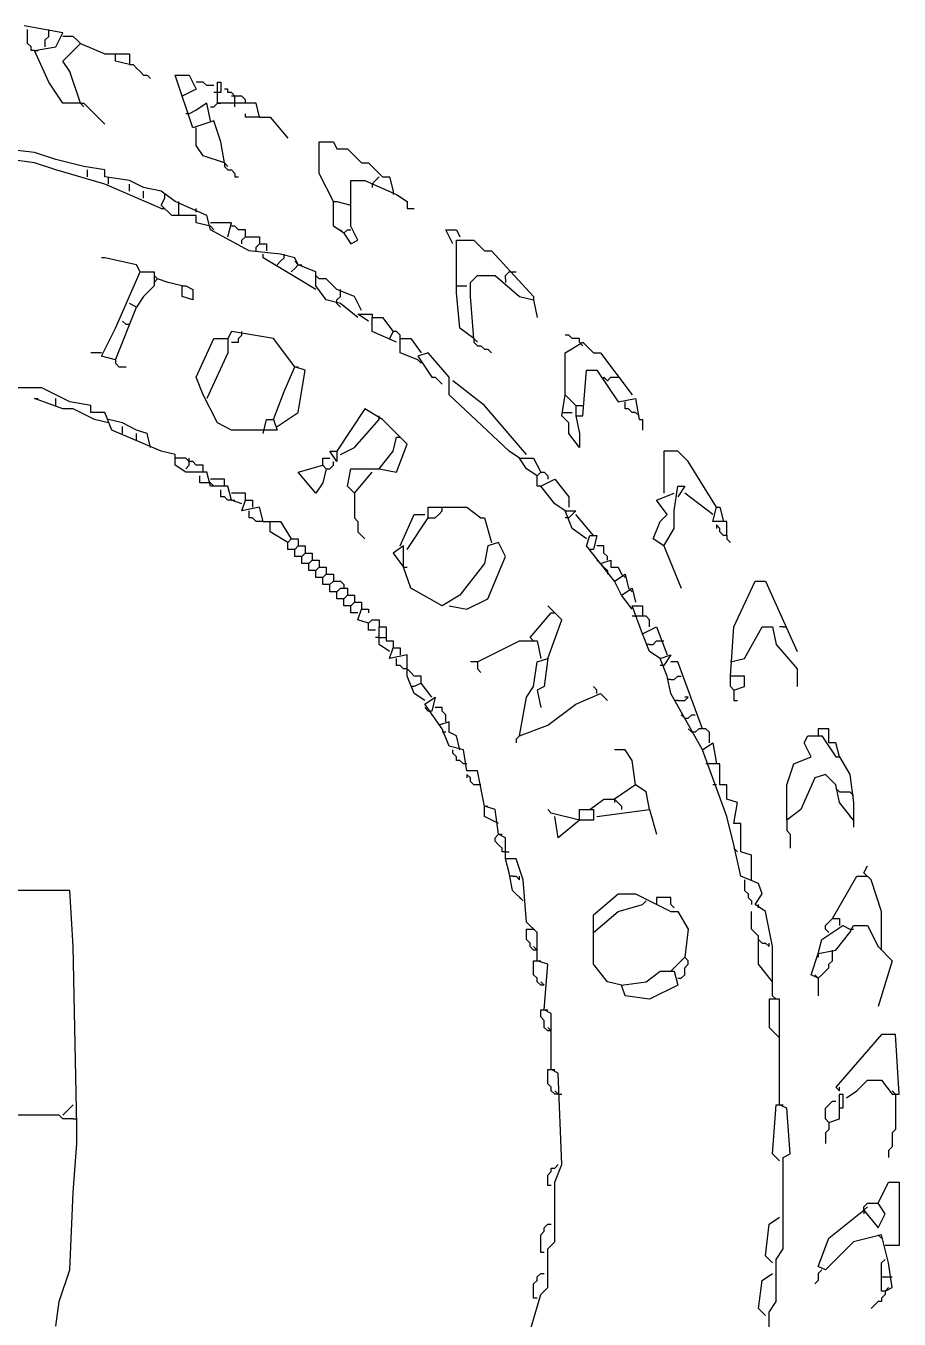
# Model space of a CAD drawing. Header units: inches. Extents: x 0.1 to 9.75, y 0.02 to 4.75.
# Drawn here: x 2.965 to 3.31, y 3.857 to 4.368 of the extents above; entities that cross this region are included whole.
import ezdxf

# ---------------------------------------------------------------- set-up
doc = ezdxf.new("R2010")
doc.units = ezdxf.units.IN
doc.header["$MEASUREMENT"] = 0
doc.layers.add('PFV', color=179, linetype='Continuous')

msp = doc.modelspace()

# ---------------------------------------------------------------- linework, layer by layer
at = {"layer": 'PFV', "color": 1}
for p, q in [((2.979167, 4.365278), (2.963889, 4.368056)), ((2.965278, 4.361111), (2.965278, 4.366667)), ((2.973611, 4.363889), (2.973611, 4.366667)), ((2.976389, 4.359722), (2.979167, 4.365278)), ((2.966667, 4.359722), (2.965278, 4.361111)), ((2.972222, 4.3625), (2.973611, 4.363889)), ((2.972222, 4.359722), (2.972222, 4.3625)), ((2.983333, 4.363889), (2.979167, 4.363889)), ((2.979167, 4.354167), (2.986111, 4.361111)), ((2.984722, 4.3625), (2.983333, 4.363889)), ((2.986111, 4.361111), (2.984722, 4.3625)), ((2.986111, 4.361111), (2.995833, 4.356944)), ((2.966667, 4.358333), (2.966667, 4.359722)), ((2.968056, 4.358333), (2.966667, 4.358333)), ((2.968056, 4.358333), (2.976389, 4.359722)), ((2.973611, 4.345833), (2.968056, 4.358333)), ((2.968056, 4.358333), (2.969444, 4.358333)), ((2.995833, 4.356944), (3.005556, 4.356944)), ((3, 4.354167), (3, 4.356944)), ((3.005556, 4.356944), (3.005556, 4.352778)), ((2.981944, 4.35), (2.979167, 4.354167)), ((2.986111, 4.3375), (2.981944, 4.35)), ((3.005556, 4.352778), (3, 4.354167)), ((3.005556, 4.352778), (3.006944, 4.352778)), ((3.006944, 4.352778), (3.008333, 4.351389)), ((3.008333, 4.351389), (3.009722, 4.35)), ((3.009722, 4.35), (3.011111, 4.348611)), ((2.979167, 4.3375), (2.973611, 4.345833)), ((3.011111, 4.348611), (3.0125, 4.348611)), ((3.0125, 4.348611), (3.013889, 4.347222)), ((3.030556, 4.327778), (3.023611, 4.348611)), ((3.023611, 4.348611), (3.029167, 4.348611)), ((3.029167, 4.348611), (3.031944, 4.343056)), ((3.034722, 4.345833), (3.031944, 4.345833)), ((3.036111, 4.344444), (3.034722, 4.345833)), ((3.040278, 4.3375), (3.040278, 4.345833)), ((3.040278, 4.345833), (3.041667, 4.345833)), ((3.041667, 4.345833), (3.041667, 4.341667)), ((3.031944, 4.343056), (3.026389, 4.340278)), ((3.038889, 4.344444), (3.036111, 4.344444)), ((3.040278, 4.341667), (3.038889, 4.341667)), ((3.041667, 4.341667), (3.040278, 4.341667)), ((3.044444, 4.343056), (3.043056, 4.343056)), ((3.044444, 4.341667), (3.044444, 4.343056)), ((3.045833, 4.341667), (3.044444, 4.341667)), ((3.047222, 4.340278), (3.045833, 4.341667)), ((3.047222, 4.340278), (3.045833, 4.340278)), ((3.047222, 4.336111), (3.047222, 4.340278)), ((3.05, 4.340278), (3.047222, 4.340278)), ((3.051389, 4.338889), (3.05, 4.340278)), ((2.986111, 4.3375), (2.979167, 4.3375)), ((2.986111, 4.3375), (2.9875, 4.3375)), ((2.986111, 4.3375), (2.9875, 4.336111)), ((2.9875, 4.3375), (2.995833, 4.329167)), ((3.031944, 4.334722), (3.029167, 4.333333)), ((3.036111, 4.3375), (3.031944, 4.334722)), ((3.0375, 4.330556), (3.036111, 4.3375)), ((3.0375, 4.336111), (3.038889, 4.336111)), ((3.038889, 4.336111), (3.040278, 4.3375)), ((3.055556, 4.3375), (3.040278, 4.3375)), ((3.040278, 4.3375), (3.041667, 4.3375)), ((3.051389, 4.3375), (3.051389, 4.338889)), ((3.056944, 4.331944), (3.055556, 4.3375)), ((3.029167, 4.333333), (3.027778, 4.333333)), ((3.038889, 4.330556), (3.030556, 4.327778)), ((3.041667, 4.322222), (3.038889, 4.330556)), ((3.051389, 4.331944), (3.051389, 4.333333)), ((3.056944, 4.331944), (3.051389, 4.331944)), ((3.056944, 4.331944), (3.061111, 4.331944)), ((3.061111, 4.331944), (3.068056, 4.323611)), ((3.031944, 4.320833), (3.031944, 4.327778)), ((2.968056, 4.318056), (2.955556, 4.319444)), ((3.034722, 4.316667), (3.031944, 4.320833)), ((3.043056, 4.313889), (3.041667, 4.322222)), ((3.080556, 4.309722), (3.080556, 4.322222)), ((3.080556, 4.322222), (3.086111, 4.322222)), ((3.086111, 4.322222), (3.0875, 4.319444)), ((3.0875, 4.319444), (3.091667, 4.319444)), ((3.091667, 4.319444), (3.097222, 4.313889)), ((2.968056, 4.313889), (2.958333, 4.315278)), ((2.976389, 4.315278), (2.968056, 4.318056)), ((2.976389, 4.311111), (2.968056, 4.313889)), ((2.9875, 4.3125), (2.976389, 4.315278)), ((3.043056, 4.313889), (3.034722, 4.316667)), ((3.043056, 4.313889), (3.043056, 4.3125)), ((3.043056, 4.313889), (3.044444, 4.3125)), ((3.097222, 4.313889), (3.1, 4.313889)), ((3.1, 4.313889), (3.105556, 4.308333)), ((2.995833, 4.305556), (2.976389, 4.311111)), ((2.995833, 4.311111), (2.9875, 4.3125)), ((2.988889, 4.308333), (2.988889, 4.311111)), ((2.995833, 4.308333), (2.995833, 4.311111)), ((3.043056, 4.3125), (3.044444, 4.311111)), ((3.044444, 4.311111), (3.045833, 4.311111)), ((3.045833, 4.311111), (3.047222, 4.309722)), ((3.047222, 4.309722), (3.047222, 4.308333)), ((3.086111, 4.298611), (3.080556, 4.309722)), ((3.005556, 4.306944), (2.995833, 4.308333)), ((3.018056, 4.295833), (2.995833, 4.305556)), ((2.997222, 4.305556), (2.997222, 4.308333)), ((3.011111, 4.304167), (3.005556, 4.306944)), ((3.005556, 4.302778), (3.005556, 4.305556)), ((3.018056, 4.302778), (3.011111, 4.304167)), ((3.047222, 4.308333), (3.048611, 4.308333)), ((3.093056, 4.288889), (3.093056, 4.306944)), ((3.093056, 4.306944), (3.098611, 4.306944)), ((3.098611, 4.306944), (3.111111, 4.301389)), ((3.101389, 4.305556), (3.102778, 4.306944)), ((3.101389, 4.305556), (3.101389, 4.304167)), ((3.102778, 4.306944), (3.104167, 4.308333)), ((3.105556, 4.308333), (3.108333, 4.308333)), ((3.108333, 4.308333), (3.109722, 4.302778)), ((3.011111, 4.3), (3.011111, 4.302778)), ((3.023611, 4.298611), (3.018056, 4.302778)), ((3.018056, 4.297222), (3.019444, 4.3)), ((3.019444, 4.3), (3.019444, 4.301389)), ((3.036111, 4.293056), (3.023611, 4.298611)), ((3.025, 4.297222), (3.025, 4.298611)), ((3.086111, 4.288889), (3.086111, 4.298611)), ((3.086111, 4.298611), (3.0875, 4.298611)), ((3.0875, 4.298611), (3.093056, 4.297222)), ((3.109722, 4.302778), (3.109722, 4.301389)), ((3.111111, 4.301389), (3.115278, 4.298611)), ((3.115278, 4.298611), (3.115278, 4.295833)), ((3.022222, 4.293056), (3.018056, 4.297222)), ((3.018056, 4.295833), (3.019444, 4.295833)), ((3.025, 4.293056), (3.025, 4.297222)), ((3.031944, 4.294444), (3.031944, 4.295833)), ((3.115278, 4.295833), (3.118056, 4.295833)), ((3.031944, 4.293056), (3.022222, 4.293056)), ((3.031944, 4.290278), (3.031944, 4.293056)), ((3.0375, 4.288889), (3.031944, 4.290278)), ((3.0375, 4.2875), (3.036111, 4.293056)), ((3.045833, 4.290278), (3.0375, 4.290278)), ((3.0375, 4.288889), (3.038889, 4.2875)), ((3.044444, 4.284722), (3.045833, 4.290278)), ((3.047222, 4.288889), (3.045833, 4.288889)), ((3.048611, 4.2875), (3.047222, 4.288889)), ((3.090278, 4.286111), (3.086111, 4.288889)), ((3.095833, 4.283333), (3.093056, 4.288889)), ((3.052778, 4.279167), (3.0375, 4.2875)), ((3.051389, 4.2875), (3.048611, 4.2875)), ((3.05, 4.283333), (3.051389, 4.284722)), ((3.05, 4.281944), (3.05, 4.283333)), ((3.051389, 4.284722), (3.051389, 4.2875)), ((3.051389, 4.284722), (3.056944, 4.284722)), ((3.056944, 4.284722), (3.056944, 4.281944)), ((3.090278, 4.286111), (3.088889, 4.2875)), ((3.090278, 4.286111), (3.091667, 4.2875)), ((3.090278, 4.286111), (3.093056, 4.281944)), ((3.091667, 4.2875), (3.093056, 4.2875)), ((3.093056, 4.281944), (3.095833, 4.283333)), ((3.133333, 4.281944), (3.130556, 4.2875)), ((3.130556, 4.2875), (3.134722, 4.2875)), ((3.134722, 4.2875), (3.136111, 4.284722)), ((3.134722, 4.2625), (3.134722, 4.283333)), ((3.134722, 4.283333), (3.141667, 4.283333)), ((3.141667, 4.283333), (3.145833, 4.279167)), ((3.065278, 4.277778), (3.052778, 4.279167)), ((3.055556, 4.280556), (3.056944, 4.281944)), ((3.055556, 4.279167), (3.055556, 4.280556)), ((3.056944, 4.281944), (3.059722, 4.281944)), ((3.059722, 4.281944), (3.059722, 4.279167)), ((3.145833, 4.279167), (3.148611, 4.279167)), ((3.148611, 4.279167), (3.165278, 4.261111)), ((2.995833, 4.276389), (2.994444, 4.276389)), ((3.008333, 4.273611), (2.995833, 4.276389)), ((3.009722, 4.270833), (3.008333, 4.273611)), ((3.058333, 4.276389), (3.058333, 4.277778)), ((3.072222, 4.268056), (3.058333, 4.276389)), ((3.063889, 4.273611), (3.065278, 4.275)), ((3.070833, 4.276389), (3.065278, 4.277778)), ((3.065278, 4.275), (3.066667, 4.276389)), ((3.066667, 4.276389), (3.066667, 4.277778)), ((3.072222, 4.273611), (3.070833, 4.276389)), ((3.072222, 4.273611), (3.070833, 4.275)), ((3.070833, 4.272222), (3.072222, 4.273611)), ((3.079167, 4.270833), (3.072222, 4.273611)), ((3.072222, 4.273611), (3.073611, 4.273611)), ((3, 4.248611), (3.009722, 4.270833)), ((3.009722, 4.270833), (3.015278, 4.270833)), ((3.015278, 4.270833), (3.015278, 4.265278)), ((3.016667, 4.268056), (3.015278, 4.269444)), ((3.016667, 4.268056), (3.015278, 4.266667)), ((3.020833, 4.266667), (3.016667, 4.268056)), ((3.069444, 4.270833), (3.070833, 4.272222)), ((3.079167, 4.263889), (3.072222, 4.268056)), ((3.079167, 4.265278), (3.079167, 4.270833)), ((3.080556, 4.268056), (3.079167, 4.269444)), ((3.083333, 4.268056), (3.080556, 4.268056)), ((3.0875, 4.263889), (3.083333, 4.268056)), ((3.140278, 4.266667), (3.143056, 4.269444)), ((3.143056, 4.269444), (3.15, 4.269444)), ((3.15, 4.269444), (3.159722, 4.261111)), ((3.154167, 4.269444), (3.155556, 4.270833)), ((3.154167, 4.268056), (3.154167, 4.269444)), ((3.154167, 4.268056), (3.154167, 4.266667)), ((3.155556, 4.270833), (3.156944, 4.270833)), ((3.156944, 4.270833), (3.158333, 4.270833)), ((3.015278, 4.265278), (3.011111, 4.261111)), ((3.026389, 4.265278), (3.020833, 4.266667)), ((3.026389, 4.265278), (3.027778, 4.265278)), ((3.026389, 4.261111), (3.026389, 4.265278)), ((3.027778, 4.265278), (3.030556, 4.263889)), ((3.030556, 4.263889), (3.030556, 4.259722)), ((3.083333, 4.259722), (3.079167, 4.265278)), ((3.094444, 4.261111), (3.0875, 4.263889)), ((3.088889, 4.2625), (3.088889, 4.263889)), ((3.134722, 4.265278), (3.138889, 4.265278)), ((3.140278, 4.261111), (3.140278, 4.266667)), ((3.008333, 4.256944), (3.005556, 4.258333)), ((3.011111, 4.261111), (3.008333, 4.256944)), ((3.030556, 4.259722), (3.026389, 4.261111)), ((3.088889, 4.258333), (3.083333, 4.259722)), ((3.0875, 4.259722), (3.088889, 4.261111)), ((3.0875, 4.258333), (3.0875, 4.259722)), ((3.0875, 4.258333), (3.088889, 4.256944)), ((3.088889, 4.261111), (3.088889, 4.2625)), ((3.095833, 4.252778), (3.088889, 4.258333)), ((3.097222, 4.255556), (3.094444, 4.261111)), ((3.136111, 4.248611), (3.134722, 4.2625)), ((3.141667, 4.244444), (3.140278, 4.261111)), ((3.159722, 4.261111), (3.165278, 4.259722)), ((3.165278, 4.261111), (3.165278, 4.259722)), ((3.165278, 4.259722), (3.166667, 4.252778)), ((3, 4.236111), (3.008333, 4.256944)), ((3.1, 4.251389), (3.095833, 4.254167)), ((3.095833, 4.254167), (3.101389, 4.254167)), ((3.101389, 4.254167), (3.101389, 4.252778)), ((3.101389, 4.247222), (3.101389, 4.252778)), ((3.101389, 4.252778), (3.105556, 4.252778)), ((3.105556, 4.252778), (3.109722, 4.247222)), ((2.994444, 4.2375), (3, 4.248611)), ((3.004167, 4.25), (3.002778, 4.251389)), ((3.005556, 4.25), (3.004167, 4.25)), ((3.141667, 4.244444), (3.136111, 4.248611)), ((3.031944, 4.229167), (3.038889, 4.244444)), ((3.038889, 4.244444), (3.044444, 4.244444)), ((3.045833, 4.247222), (3.044444, 4.244444)), ((3.044444, 4.244444), (3.044444, 4.238889)), ((3.0625, 4.244444), (3.045833, 4.247222)), ((3.045833, 4.243056), (3.048611, 4.243056)), ((3.048611, 4.244444), (3.05, 4.245833)), ((3.048611, 4.243056), (3.048611, 4.244444)), ((3.05, 4.245833), (3.05, 4.247222)), ((3.070833, 4.233333), (3.0625, 4.244444)), ((3.111111, 4.243056), (3.101389, 4.247222)), ((3.109722, 4.247222), (3.108333, 4.244444)), ((3.111111, 4.247222), (3.109722, 4.247222)), ((3.1125, 4.245833), (3.111111, 4.247222)), ((3.1125, 4.244444), (3.1125, 4.245833)), ((3.1125, 4.238889), (3.1125, 4.244444)), ((3.1125, 4.244444), (3.116667, 4.244444)), ((3.116667, 4.244444), (3.120833, 4.238889)), ((3.141667, 4.244444), (3.141667, 4.243056)), ((3.141667, 4.244444), (3.143056, 4.243056)), ((3.141667, 4.243056), (3.143056, 4.241667)), ((3.179167, 4.245833), (3.177778, 4.245833)), ((3.177778, 4.238889), (3.184722, 4.243056)), ((3.180556, 4.244444), (3.179167, 4.245833)), ((3.183333, 4.244444), (3.180556, 4.244444)), ((3.183333, 4.243056), (3.183333, 4.244444)), ((3.183333, 4.243056), (3.184722, 4.241667)), ((3.184722, 4.243056), (3.188889, 4.238889)), ((2.994444, 4.238889), (2.990278, 4.238889)), ((3, 4.236111), (2.994444, 4.2375)), ((3.044444, 4.238889), (3.036111, 4.220833)), ((3.119444, 4.236111), (3.1125, 4.238889)), ((3.123611, 4.238889), (3.119444, 4.2375)), ((3.119444, 4.2375), (3.125, 4.229167)), ((3.131944, 4.229167), (3.123611, 4.238889)), ((3.143056, 4.241667), (3.144444, 4.241667)), ((3.144444, 4.241667), (3.145833, 4.240278)), ((3.145833, 4.240278), (3.147222, 4.240278)), ((3.147222, 4.240278), (3.148611, 4.238889)), ((3.177778, 4.222222), (3.177778, 4.238889)), ((3.188889, 4.238889), (3.191667, 4.238889)), ((3.191667, 4.238889), (3.204167, 4.222222)), ((3, 4.236111), (3, 4.234722)), ((3, 4.234722), (3.001389, 4.233333)), ((3.001389, 4.233333), (3.004167, 4.233333)), ((3.066667, 4.223611), (3.070833, 4.233333)), ((3.075, 4.231944), (3.070833, 4.233333)), ((3.070833, 4.233333), (3.072222, 4.233333)), ((3.119444, 4.236111), (3.120833, 4.234722)), ((3.034722, 4.222222), (3.031944, 4.229167)), ((3.072222, 4.215278), (3.075, 4.231944)), ((3.125, 4.229167), (3.126389, 4.229167)), ((3.126389, 4.229167), (3.129167, 4.226389)), ((3.131944, 4.222222), (3.131944, 4.229167)), ((3.145833, 4.218056), (3.133333, 4.227778)), ((3.184722, 4.213889), (3.186111, 4.231944)), ((3.186111, 4.231944), (3.190278, 4.231944)), ((3.190278, 4.231944), (3.198611, 4.219444)), ((3.193056, 4.227778), (3.193056, 4.229167)), ((3.193056, 4.229167), (3.194444, 4.227778)), ((3.194444, 4.227778), (3.195833, 4.229167)), ((3.195833, 4.229167), (3.197222, 4.229167)), ((3.197222, 4.229167), (3.198611, 4.229167)), ((2.970833, 4.225), (2.955556, 4.225)), ((2.976389, 4.222222), (2.970833, 4.225)), ((2.981944, 4.219444), (2.976389, 4.222222)), ((3.040278, 4.211111), (3.034722, 4.222222)), ((3.0625, 4.2125), (3.066667, 4.223611)), ((3.155556, 4.2), (3.131944, 4.222222)), ((3.176389, 4.213889), (3.177778, 4.222222)), ((3.177778, 4.222222), (3.181944, 4.218056)), ((2.979167, 4.216667), (2.968056, 4.220833)), ((2.968056, 4.220833), (2.969444, 4.220833)), ((2.976389, 4.218056), (2.976389, 4.220833)), ((2.990278, 4.218056), (2.981944, 4.219444)), ((2.990278, 4.215278), (2.990278, 4.218056)), ((3.1625, 4.198611), (3.145833, 4.218056)), ((3.181944, 4.218056), (3.181944, 4.213889)), ((3.181944, 4.218056), (3.184722, 4.218056)), ((3.198611, 4.219444), (3.205556, 4.220833)), ((3.201389, 4.216667), (3.201389, 4.219444)), ((3.205556, 4.220833), (3.206944, 4.2125)), ((2.983333, 4.216667), (2.979167, 4.216667)), ((2.991667, 4.2125), (2.983333, 4.216667)), ((2.995833, 4.215278), (2.990278, 4.215278)), ((2.997222, 4.211111), (2.991667, 4.2125)), ((2.998611, 4.208333), (2.995833, 4.215278)), ((3.002778, 4.211111), (2.997222, 4.2125)), ((3.058333, 4.206944), (3.059722, 4.2125)), ((3.059722, 4.2125), (3.0625, 4.2125)), ((3.0625, 4.2125), (3.063889, 4.208333)), ((3.063889, 4.209722), (3.072222, 4.215278)), ((3.098611, 4.216667), (3.0875, 4.2)), ((3.094444, 4.201389), (3.104167, 4.2125)), ((3.105556, 4.2125), (3.098611, 4.216667)), ((3.104167, 4.2125), (3.104167, 4.213889)), ((3.115278, 4.202778), (3.105556, 4.2125)), ((3.176389, 4.215278), (3.180556, 4.215278)), ((3.179167, 4.211111), (3.176389, 4.213889)), ((3.181944, 4.213889), (3.184722, 4.213889)), ((3.181944, 4.213889), (3.183333, 4.206944)), ((3.202778, 4.216667), (3.201389, 4.216667)), ((3.204167, 4.215278), (3.202778, 4.216667)), ((3.205556, 4.215278), (3.204167, 4.215278)), ((3.205556, 4.215278), (3.206944, 4.213889)), ((3.206944, 4.2125), (3.208333, 4.2125)), ((3.208333, 4.2125), (3.208333, 4.208333)), ((3.018056, 4.2), (2.998611, 4.208333)), ((3.008333, 4.208333), (3.002778, 4.211111)), ((3.002778, 4.206944), (3.002778, 4.209722)), ((3.0125, 4.206944), (3.008333, 4.208333)), ((3.008333, 4.204167), (3.008333, 4.206944)), ((3.013889, 4.201389), (3.0125, 4.206944)), ((3.045833, 4.208333), (3.040278, 4.211111)), ((3.063889, 4.208333), (3.045833, 4.208333)), ((3.179167, 4.206944), (3.179167, 4.211111)), ((3.183333, 4.201389), (3.179167, 4.206944)), ((3.183333, 4.206944), (3.183333, 4.201389)), ((3.088889, 4.198611), (3.094444, 4.201389)), ((3.109722, 4.2), (3.111111, 4.205556)), ((3.111111, 4.205556), (3.1125, 4.205556)), ((3.111111, 4.191667), (3.115278, 4.202778)), ((3.023611, 4.198611), (3.018056, 4.2)), ((3.023611, 4.194444), (3.023611, 4.198611)), ((3.027778, 4.197222), (3.023611, 4.197222)), ((3.029167, 4.195833), (3.027778, 4.197222)), ((3.029167, 4.195833), (3.029167, 4.197222)), ((3.081944, 4.194444), (3.081944, 4.197222)), ((3.081944, 4.197222), (3.084722, 4.197222)), ((3.0875, 4.195833), (3.084722, 4.2)), ((3.084722, 4.2), (3.0875, 4.2)), ((3.0875, 4.2), (3.0875, 4.195833)), ((3.104167, 4.193056), (3.109722, 4.2)), ((3.159722, 4.197222), (3.155556, 4.2)), ((3.1625, 4.193056), (3.159722, 4.197222)), ((3.159722, 4.197222), (3.165278, 4.197222)), ((3.165278, 4.197222), (3.168056, 4.191667)), ((3.222222, 4.2), (3.216667, 4.2)), ((3.216667, 4.2), (3.216667, 4.183333)), ((3.226389, 4.195833), (3.222222, 4.2)), ((3.027778, 4.191667), (3.023611, 4.194444)), ((3.027778, 4.193056), (3.029167, 4.194444)), ((3.036111, 4.191667), (3.027778, 4.191667)), ((3.030556, 4.195833), (3.029167, 4.195833)), ((3.029167, 4.194444), (3.029167, 4.195833)), ((3.031944, 4.194444), (3.030556, 4.195833)), ((3.034722, 4.194444), (3.031944, 4.194444)), ((3.034722, 4.191667), (3.034722, 4.194444)), ((3.0375, 4.186111), (3.036111, 4.191667)), ((3.072222, 4.191667), (3.081944, 4.194444)), ((3.079167, 4.183333), (3.072222, 4.191667)), ((3.081944, 4.194444), (3.083333, 4.193056)), ((3.083333, 4.193056), (3.081944, 4.1875)), ((3.083333, 4.193056), (3.084722, 4.193056)), ((3.084722, 4.193056), (3.086111, 4.194444)), ((3.086111, 4.194444), (3.086111, 4.195833)), ((3.091667, 4.186111), (3.093056, 4.193056)), ((3.093056, 4.193056), (3.104167, 4.193056)), ((3.094444, 4.183333), (3.101389, 4.191667)), ((3.104167, 4.193056), (3.111111, 4.191667)), ((3.166667, 4.190278), (3.1625, 4.193056)), ((3.166667, 4.190278), (3.168056, 4.191667)), ((3.168056, 4.191667), (3.169444, 4.191667)), ((3.169444, 4.191667), (3.170833, 4.190278)), ((3.2375, 4.177778), (3.226389, 4.195833)), ((3.033333, 4.1875), (3.033333, 4.190278)), ((3.0375, 4.1875), (3.033333, 4.1875)), ((3.043056, 4.188889), (3.0375, 4.188889)), ((3.0375, 4.1875), (3.038889, 4.186111)), ((3.044444, 4.186111), (3.0375, 4.186111)), ((3.043056, 4.186111), (3.043056, 4.188889)), ((3.045833, 4.180556), (3.044444, 4.186111)), ((3.081944, 4.1875), (3.079167, 4.183333)), ((3.094444, 4.183333), (3.091667, 4.186111)), ((3.166667, 4.186111), (3.166667, 4.190278)), ((3.168056, 4.186111), (3.166667, 4.186111)), ((3.168056, 4.186111), (3.173611, 4.188889)), ((3.173611, 4.179167), (3.168056, 4.186111)), ((3.170833, 4.190278), (3.170833, 4.188889)), ((3.173611, 4.188889), (3.179167, 4.181944)), ((3.220833, 4.176389), (3.222222, 4.186111)), ((3.222222, 4.186111), (3.225, 4.186111)), ((3.225, 4.186111), (3.222222, 4.181944)), ((3.041667, 4.181944), (3.041667, 4.184722)), ((3.043056, 4.181944), (3.041667, 4.181944)), ((3.044444, 4.180556), (3.043056, 4.181944)), ((3.051389, 4.183333), (3.045833, 4.183333)), ((3.051389, 4.180556), (3.051389, 4.183333)), ((3.094444, 4.183333), (3.094444, 4.173611)), ((3.179167, 4.181944), (3.179167, 4.177778)), ((3.213889, 4.180556), (3.220833, 4.183333)), ((3.236111, 4.175), (3.225, 4.183333)), ((3.045833, 4.180556), (3.044444, 4.180556)), ((3.05, 4.179167), (3.045833, 4.180556)), ((3.045833, 4.180556), (3.047222, 4.180556)), ((3.05, 4.176389), (3.051389, 4.180556)), ((3.056944, 4.177778), (3.05, 4.176389)), ((3.051389, 4.180556), (3.054167, 4.180556)), ((3.052778, 4.173611), (3.052778, 4.176389)), ((3.054167, 4.180556), (3.054167, 4.177778)), ((3.058333, 4.172222), (3.056944, 4.177778)), ((3.123611, 4.173611), (3.123611, 4.177778)), ((3.123611, 4.177778), (3.138889, 4.177778)), ((3.127778, 4.175), (3.129167, 4.176389)), ((3.129167, 4.176389), (3.129167, 4.177778)), ((3.138889, 4.177778), (3.144444, 4.173611)), ((3.177778, 4.176389), (3.173611, 4.179167)), ((3.180556, 4.169444), (3.177778, 4.176389)), ((3.177778, 4.176389), (3.181944, 4.176389)), ((3.181944, 4.176389), (3.179167, 4.173611)), ((3.218056, 4.175), (3.213889, 4.180556)), ((3.220833, 4.169444), (3.220833, 4.176389)), ((3.236111, 4.172222), (3.2375, 4.177778)), ((3.2375, 4.177778), (3.238889, 4.177778)), ((3.238889, 4.177778), (3.240278, 4.172222)), ((3.054167, 4.173611), (3.052778, 4.173611)), ((3.055556, 4.172222), (3.054167, 4.173611)), ((3.058333, 4.172222), (3.055556, 4.172222)), ((3.058333, 4.172222), (3.061111, 4.172222)), ((3.061111, 4.168056), (3.061111, 4.172222)), ((3.061111, 4.172222), (3.065278, 4.172222)), ((3.065278, 4.172222), (3.069444, 4.165278)), ((3.094444, 4.173611), (3.095833, 4.172222)), ((3.095833, 4.172222), (3.095833, 4.168056)), ((3.1125, 4.1625), (3.118056, 4.175)), ((3.115278, 4.161111), (3.123611, 4.173611)), ((3.118056, 4.175), (3.122222, 4.175)), ((3.123611, 4.173611), (3.126389, 4.173611)), ((3.126389, 4.173611), (3.127778, 4.175)), ((3.144444, 4.173611), (3.145833, 4.173611)), ((3.145833, 4.173611), (3.148611, 4.163889)), ((3.179167, 4.173611), (3.177778, 4.173611)), ((3.188889, 4.166667), (3.181944, 4.175)), ((3.2125, 4.165278), (3.215278, 4.172222)), ((3.215278, 4.172222), (3.218056, 4.175)), ((3.241667, 4.172222), (3.236111, 4.172222)), ((3.238889, 4.169444), (3.2375, 4.170833)), ((3.2375, 4.170833), (3.2375, 4.169444)), ((3.241667, 4.166667), (3.241667, 4.172222)), ((3.068056, 4.163889), (3.061111, 4.168056)), ((3.095833, 4.168056), (3.097222, 4.166667)), ((3.097222, 4.166667), (3.098611, 4.165278)), ((3.186111, 4.165278), (3.180556, 4.169444)), ((3.186111, 4.1625), (3.1875, 4.166667)), ((3.1875, 4.166667), (3.190278, 4.166667)), ((3.190278, 4.166667), (3.188889, 4.161111)), ((3.216667, 4.1625), (3.220833, 4.169444)), ((3.238889, 4.168056), (3.238889, 4.169444)), ((3.240278, 4.166667), (3.238889, 4.168056)), ((3.241667, 4.166667), (3.240278, 4.166667)), ((3.241667, 4.166667), (3.241667, 4.165278)), ((3.068056, 4.163889), (3.069444, 4.165278)), ((3.068056, 4.161111), (3.068056, 4.163889)), ((3.070833, 4.161111), (3.068056, 4.161111)), ((3.069444, 4.165278), (3.072222, 4.165278)), ((3.070833, 4.161111), (3.072222, 4.1625)), ((3.070833, 4.158333), (3.070833, 4.161111)), ((3.072222, 4.165278), (3.072222, 4.1625)), ((3.072222, 4.1625), (3.075, 4.1625)), ((3.075, 4.1625), (3.075, 4.159722)), ((3.113889, 4.1625), (3.109722, 4.159722)), ((3.113889, 4.154167), (3.113889, 4.1625)), ((3.147222, 4.1625), (3.145833, 4.155556)), ((3.151389, 4.163889), (3.147222, 4.1625)), ((3.154167, 4.158333), (3.151389, 4.163889)), ((3.191667, 4.155556), (3.186111, 4.1625)), ((3.188889, 4.161111), (3.1875, 4.161111)), ((3.193056, 4.1625), (3.190278, 4.1625)), ((3.193056, 4.159722), (3.193056, 4.1625)), ((3.216667, 4.1625), (3.2125, 4.165278)), ((3.216667, 4.1625), (3.223611, 4.145833)), ((3.241667, 4.165278), (3.243056, 4.163889)), ((3.073611, 4.158333), (3.070833, 4.158333)), ((3.073611, 4.158333), (3.075, 4.159722)), ((3.073611, 4.155556), (3.073611, 4.158333)), ((3.076389, 4.155556), (3.073611, 4.155556)), ((3.075, 4.159722), (3.077778, 4.159722)), ((3.076389, 4.155556), (3.077778, 4.156944)), ((3.076389, 4.152778), (3.076389, 4.155556)), ((3.077778, 4.159722), (3.077778, 4.156944)), ((3.077778, 4.156944), (3.080556, 4.156944)), ((3.080556, 4.156944), (3.080556, 4.154167)), ((3.109722, 4.159722), (3.113889, 4.154167)), ((3.145833, 4.155556), (3.136111, 4.143056)), ((3.147222, 4.141667), (3.154167, 4.158333)), ((3.191667, 4.155556), (3.190278, 4.156944)), ((3.191667, 4.155556), (3.195833, 4.156944)), ((3.197222, 4.148611), (3.191667, 4.155556)), ((3.193056, 4.154167), (3.191667, 4.155556)), ((3.194444, 4.158333), (3.193056, 4.159722)), ((3.194444, 4.156944), (3.194444, 4.158333)), ((3.195833, 4.156944), (3.195833, 4.154167)), ((3.079167, 4.152778), (3.076389, 4.152778)), ((3.079167, 4.152778), (3.080556, 4.154167)), ((3.079167, 4.15), (3.079167, 4.152778)), ((3.080556, 4.154167), (3.083333, 4.154167)), ((3.081944, 4.15), (3.083333, 4.151389)), ((3.083333, 4.154167), (3.083333, 4.151389)), ((3.083333, 4.151389), (3.086111, 4.151389)), ((3.086111, 4.151389), (3.086111, 4.148611)), ((3.116667, 4.145833), (3.113889, 4.154167)), ((3.113889, 4.154167), (3.115278, 4.154167)), ((3.194444, 4.152778), (3.193056, 4.154167)), ((3.194444, 4.152778), (3.194444, 4.151389)), ((3.195833, 4.154167), (3.198611, 4.154167)), ((3.197222, 4.148611), (3.201389, 4.151389)), ((3.198611, 4.154167), (3.2, 4.151389)), ((3.2, 4.151389), (3.201389, 4.15)), ((3.201389, 4.151389), (3.202778, 4.145833)), ((3.081944, 4.15), (3.079167, 4.15)), ((3.081944, 4.147222), (3.081944, 4.15)), ((3.084722, 4.147222), (3.081944, 4.147222)), ((3.084722, 4.147222), (3.086111, 4.148611)), ((3.084722, 4.144444), (3.084722, 4.147222)), ((3.086111, 4.148611), (3.088889, 4.148611)), ((3.0875, 4.144444), (3.088889, 4.145833)), ((3.088889, 4.148611), (3.090278, 4.147222)), ((3.088889, 4.145833), (3.091667, 4.145833)), ((3.090278, 4.147222), (3.090278, 4.145833)), ((3.091667, 4.145833), (3.091667, 4.143056)), ((3.129167, 4.138889), (3.116667, 4.145833)), ((3.2, 4.143056), (3.197222, 4.148611)), ((3.2, 4.143056), (3.204167, 4.145833)), ((3.202778, 4.145833), (3.204167, 4.144444)), ((3.204167, 4.145833), (3.205556, 4.140278)), ((3.244444, 4.130556), (3.252778, 4.148611)), ((3.252778, 4.148611), (3.256944, 4.148611)), ((3.256944, 4.148611), (3.269444, 4.120833)), ((3.0875, 4.144444), (3.084722, 4.144444)), ((3.0875, 4.141667), (3.0875, 4.144444)), ((3.090278, 4.141667), (3.0875, 4.141667)), ((3.090278, 4.141667), (3.091667, 4.143056)), ((3.090278, 4.138889), (3.090278, 4.141667)), ((3.091667, 4.143056), (3.094444, 4.143056)), ((3.093056, 4.138889), (3.094444, 4.140278)), ((3.094444, 4.143056), (3.094444, 4.140278)), ((3.094444, 4.140278), (3.097222, 4.140278)), ((3.097222, 4.140278), (3.097222, 4.1375)), ((3.136111, 4.143056), (3.129167, 4.138889)), ((3.138889, 4.1375), (3.147222, 4.141667)), ((3.204167, 4.1375), (3.2, 4.143056)), ((3.093056, 4.138889), (3.090278, 4.138889)), ((3.093056, 4.136111), (3.093056, 4.138889)), ((3.095833, 4.136111), (3.093056, 4.136111)), ((3.095833, 4.133333), (3.097222, 4.1375)), ((3.097222, 4.1375), (3.1, 4.1375)), ((3.1, 4.1375), (3.1, 4.136111)), ((3.131944, 4.138889), (3.138889, 4.1375)), ((3.163889, 4.126389), (3.172222, 4.136111)), ((3.176389, 4.133333), (3.170833, 4.138889)), ((3.172222, 4.136111), (3.173611, 4.136111)), ((3.208333, 4.127778), (3.204167, 4.138889)), ((3.204167, 4.138889), (3.208333, 4.138889)), ((3.208333, 4.138889), (3.208333, 4.134722)), ((3.1, 4.131944), (3.095833, 4.133333)), ((3.1, 4.131944), (3.101389, 4.133333)), ((3.1, 4.129167), (3.1, 4.131944)), ((3.101389, 4.133333), (3.104167, 4.133333)), ((3.104167, 4.133333), (3.104167, 4.130556)), ((3.104167, 4.123611), (3.104167, 4.130556)), ((3.104167, 4.130556), (3.106944, 4.130556)), ((3.106944, 4.130556), (3.106944, 4.125)), ((3.170833, 4.118056), (3.176389, 4.133333)), ((3.205556, 4.134722), (3.204167, 4.134722)), ((3.208333, 4.134722), (3.205556, 4.134722)), ((3.209722, 4.134722), (3.208333, 4.134722)), ((3.208333, 4.127778), (3.213889, 4.130556)), ((3.211111, 4.133333), (3.209722, 4.134722)), ((3.211111, 4.130556), (3.211111, 4.133333)), ((3.213889, 4.130556), (3.218056, 4.119444)), ((3.243056, 4.111111), (3.244444, 4.130556)), ((3.248611, 4.118056), (3.255556, 4.130556)), ((3.255556, 4.130556), (3.259722, 4.130556)), ((3.259722, 4.130556), (3.261111, 4.123611)), ((3.263889, 4.130556), (3.2625, 4.130556)), ((3.263889, 4.130556), (3.265278, 4.130556)), ((3.102778, 4.129167), (3.1, 4.129167)), ((3.104167, 4.126389), (3.102778, 4.126389)), ((3.104167, 4.126389), (3.106944, 4.126389)), ((3.106944, 4.125), (3.109722, 4.125)), ((3.109722, 4.125), (3.109722, 4.122222)), ((3.143056, 4.116667), (3.159722, 4.125)), ((3.159722, 4.125), (3.166667, 4.125)), ((3.163889, 4.126389), (3.165278, 4.125)), ((3.166667, 4.125), (3.168056, 4.118056)), ((3.211111, 4.120833), (3.208333, 4.127778)), ((3.2125, 4.123611), (3.213889, 4.125)), ((3.213889, 4.125), (3.215278, 4.125)), ((3.215278, 4.125), (3.216667, 4.125)), ((3.108333, 4.120833), (3.104167, 4.123611)), ((3.108333, 4.118056), (3.109722, 4.122222)), ((3.109722, 4.122222), (3.1125, 4.122222)), ((3.1125, 4.122222), (3.1125, 4.119444)), ((3.211111, 4.123611), (3.209722, 4.123611)), ((3.211111, 4.123611), (3.2125, 4.123611)), ((3.215278, 4.118056), (3.211111, 4.120833)), ((3.261111, 4.123611), (3.269444, 4.113889)), ((3.115278, 4.119444), (3.108333, 4.118056)), ((3.111111, 4.115278), (3.111111, 4.118056)), ((3.1125, 4.115278), (3.111111, 4.115278)), ((3.113889, 4.113889), (3.1125, 4.115278)), ((3.115278, 4.111111), (3.115278, 4.119444)), ((3.143056, 4.116667), (3.140278, 4.116667)), ((3.143056, 4.116667), (3.143056, 4.113889)), ((3.165278, 4.106944), (3.166667, 4.116667)), ((3.166667, 4.116667), (3.170833, 4.118056)), ((3.170833, 4.118056), (3.169444, 4.106944)), ((3.215278, 4.118056), (3.219444, 4.119444)), ((3.218056, 4.111111), (3.215278, 4.118056)), ((3.216667, 4.115278), (3.215278, 4.115278)), ((3.219444, 4.119444), (3.216667, 4.115278)), ((3.222222, 4.116667), (3.219444, 4.116667)), ((3.231944, 4.090278), (3.222222, 4.116667)), ((3.243056, 4.116667), (3.248611, 4.118056)), ((3.115278, 4.113889), (3.113889, 4.113889)), ((3.116667, 4.1125), (3.115278, 4.113889)), ((3.118056, 4.104167), (3.115278, 4.111111)), ((3.118056, 4.111111), (3.116667, 4.1125)), ((3.120833, 4.111111), (3.118056, 4.111111)), ((3.120833, 4.108333), (3.120833, 4.111111)), ((3.143056, 4.113889), (3.144444, 4.1125)), ((3.219444, 4.104167), (3.218056, 4.111111)), ((3.219444, 4.109722), (3.218056, 4.109722)), ((3.219444, 4.109722), (3.220833, 4.109722)), ((3.220833, 4.109722), (3.222222, 4.111111)), ((3.222222, 4.111111), (3.223611, 4.111111)), ((3.248611, 4.111111), (3.243056, 4.111111)), ((3.243056, 4.106944), (3.243056, 4.111111)), ((3.248611, 4.106944), (3.248611, 4.111111)), ((3.269444, 4.113889), (3.269444, 4.106944)), ((3.118056, 4.106944), (3.116667, 4.106944)), ((3.120833, 4.108333), (3.118056, 4.106944)), ((3.125, 4.102778), (3.120833, 4.108333)), ((3.1625, 4.102778), (3.165278, 4.106944)), ((3.169444, 4.106944), (3.166667, 4.105556)), ((3.166667, 4.105556), (3.168056, 4.098611)), ((3.190278, 4.105556), (3.188889, 4.106944)), ((3.190278, 4.104167), (3.190278, 4.105556)), ((3.244444, 4.105556), (3.243056, 4.106944)), ((3.244444, 4.105556), (3.248611, 4.106944)), ((3.244444, 4.105556), (3.244444, 4.101389)), ((3.122222, 4.101389), (3.118056, 4.104167)), ((3.122222, 4.1), (3.126389, 4.102778)), ((3.129167, 4.090278), (3.122222, 4.1)), ((3.126389, 4.102778), (3.125, 4.097222)), ((3.159722, 4.0875), (3.1625, 4.102778)), ((3.170833, 4.091667), (3.181944, 4.1)), ((3.181944, 4.1), (3.191667, 4.104167)), ((3.191667, 4.104167), (3.194444, 4.101389)), ((3.231944, 4.081944), (3.219444, 4.104167)), ((3.222222, 4.101389), (3.220833, 4.101389)), ((3.222222, 4.101389), (3.225, 4.101389)), ((3.225, 4.101389), (3.226389, 4.102778)), ((3.226389, 4.102778), (3.225, 4.102778)), ((3.244444, 4.101389), (3.245833, 4.101389)), ((3.123611, 4.097222), (3.122222, 4.098611)), ((3.125, 4.097222), (3.123611, 4.097222)), ((3.129167, 4.098611), (3.126389, 4.098611)), ((3.129167, 4.097222), (3.129167, 4.098611)), ((3.130556, 4.095833), (3.129167, 4.097222)), ((3.130556, 4.093056), (3.130556, 4.095833)), ((3.225, 4.094444), (3.223611, 4.095833)), ((3.225, 4.094444), (3.226389, 4.094444)), ((3.226389, 4.094444), (3.227778, 4.095833)), ((3.227778, 4.095833), (3.229167, 4.095833)), ((3.131944, 4.093056), (3.127778, 4.091667)), ((3.131944, 4.083333), (3.129167, 4.090278)), ((3.131944, 4.088889), (3.131944, 4.093056)), ((3.159722, 4.0875), (3.170833, 4.091667)), ((3.227778, 4.088889), (3.226389, 4.090278)), ((3.230556, 4.090278), (3.229167, 4.088889)), ((3.233333, 4.090278), (3.230556, 4.090278)), ((3.234722, 4.088889), (3.233333, 4.090278)), ((3.281944, 4.090278), (3.277778, 4.090278)), ((3.277778, 4.090278), (3.277778, 4.0875)), ((3.281944, 4.084722), (3.281944, 4.090278)), ((3.130556, 4.088889), (3.129167, 4.088889)), ((3.134722, 4.0875), (3.131944, 4.088889)), ((3.136111, 4.081944), (3.134722, 4.0875)), ((3.159722, 4.0875), (3.158333, 4.086111)), ((3.158333, 4.086111), (3.158333, 4.084722)), ((3.229167, 4.088889), (3.227778, 4.088889)), ((3.231944, 4.081944), (3.236111, 4.084722)), ((3.234722, 4.084722), (3.234722, 4.088889)), ((3.236111, 4.084722), (3.2375, 4.076389)), ((3.272222, 4.084722), (3.273611, 4.0875)), ((3.275, 4.079167), (3.272222, 4.084722)), ((3.273611, 4.0875), (3.279167, 4.0875)), ((3.279167, 4.0875), (3.284722, 4.079167)), ((3.284722, 4.084722), (3.281944, 4.084722)), ((3.286111, 4.079167), (3.284722, 4.084722)), ((3.1375, 4.081944), (3.131944, 4.083333)), ((3.133333, 4.080556), (3.133333, 4.081944)), ((3.134722, 4.079167), (3.133333, 4.080556)), ((3.134722, 4.077778), (3.134722, 4.079167)), ((3.138889, 4.073611), (3.1375, 4.081944)), ((3.201389, 4.081944), (3.197222, 4.081944)), ((3.204167, 4.077778), (3.201389, 4.081944)), ((3.241667, 4.055556), (3.231944, 4.081944)), ((3.268056, 4.076389), (3.275, 4.079167)), ((3.284722, 4.079167), (3.286111, 4.079167)), ((3.286111, 4.079167), (3.290278, 4.072222)), ((3.136111, 4.077778), (3.134722, 4.077778)), ((3.1375, 4.076389), (3.136111, 4.077778)), ((3.138889, 4.076389), (3.1375, 4.076389)), ((3.143056, 4.073611), (3.138889, 4.073611)), ((3.145833, 4.059722), (3.143056, 4.073611)), ((3.205556, 4.068056), (3.204167, 4.077778)), ((3.234722, 4.076389), (3.233333, 4.076389)), ((3.2375, 4.076389), (3.234722, 4.076389)), ((3.238889, 4.076389), (3.2375, 4.076389)), ((3.238889, 4.068056), (3.238889, 4.076389)), ((3.265278, 4.068056), (3.268056, 4.076389)), ((3.140278, 4.070833), (3.138889, 4.072222)), ((3.138889, 4.072222), (3.138889, 4.070833)), ((3.140278, 4.069444), (3.140278, 4.070833)), ((3.141667, 4.068056), (3.140278, 4.069444)), ((3.276389, 4.070833), (3.270833, 4.058333)), ((3.280556, 4.072222), (3.276389, 4.070833)), ((3.284722, 4.068056), (3.280556, 4.072222)), ((3.290278, 4.072222), (3.291667, 4.061111)), ((3.144444, 4.068056), (3.141667, 4.068056)), ((3.205556, 4.068056), (3.197222, 4.0625)), ((3.209722, 4.065278), (3.205556, 4.068056)), ((3.211111, 4.058333), (3.209722, 4.065278)), ((3.2375, 4.068056), (3.236111, 4.068056)), ((3.241667, 4.068056), (3.238889, 4.068056)), ((3.241667, 4.0625), (3.241667, 4.068056)), ((3.265278, 4.054167), (3.265278, 4.068056)), ((3.286111, 4.061111), (3.284722, 4.068056)), ((3.286111, 4.065278), (3.284722, 4.066667)), ((3.286111, 4.065278), (3.290278, 4.065278)), ((3.290278, 4.065278), (3.291667, 4.063889)), ((3.15, 4.058333), (3.145833, 4.059722)), ((3.145833, 4.055556), (3.145833, 4.059722)), ((3.145833, 4.059722), (3.147222, 4.059722)), ((3.151389, 4.048611), (3.15, 4.058333)), ((3.172222, 4.056944), (3.170833, 4.058333)), ((3.183333, 4.054167), (3.183333, 4.058333)), ((3.183333, 4.058333), (3.188889, 4.058333)), ((3.1875, 4.058333), (3.193056, 4.0625)), ((3.188889, 4.058333), (3.188889, 4.054167)), ((3.190278, 4.055556), (3.211111, 4.058333)), ((3.193056, 4.0625), (3.197222, 4.0625)), ((3.197222, 4.0625), (3.2, 4.059722)), ((3.197222, 4.0625), (3.197222, 4.061111)), ((3.2, 4.059722), (3.2, 4.058333)), ((3.211111, 4.058333), (3.213889, 4.048611)), ((3.245833, 4.061111), (3.241667, 4.0625)), ((3.244444, 4.052778), (3.245833, 4.061111)), ((3.270833, 4.058333), (3.265278, 4.054167)), ((3.291667, 4.054167), (3.286111, 4.061111)), ((3.291667, 4.061111), (3.291667, 4.054167)), ((3.151389, 4.052778), (3.145833, 4.055556)), ((3.183333, 4.054167), (3.172222, 4.056944)), ((3.175, 4.047222), (3.173611, 4.055556)), ((3.183333, 4.054167), (3.175, 4.047222)), ((3.188889, 4.054167), (3.183333, 4.054167)), ((3.244444, 4.044444), (3.241667, 4.055556)), ((3.265278, 4.054167), (3.265278, 4.05)), ((3.291667, 4.054167), (3.290278, 4.055556)), ((3.291667, 4.054167), (3.291667, 4.051389)), ((3.15, 4.047222), (3.151389, 4.048611)), ((3.154167, 4.047222), (3.151389, 4.048611)), ((3.151389, 4.048611), (3.152778, 4.048611)), ((3.247222, 4.052778), (3.244444, 4.052778)), ((3.247222, 4.041667), (3.247222, 4.052778)), ((3.265278, 4.05), (3.266667, 4.048611)), ((3.266667, 4.048611), (3.266667, 4.043056)), ((3.15, 4.045833), (3.15, 4.047222)), ((3.151389, 4.044444), (3.15, 4.045833)), ((3.152778, 4.043056), (3.151389, 4.044444)), ((3.152778, 4.041667), (3.152778, 4.043056)), ((3.154167, 4.038889), (3.154167, 4.047222)), ((3.247222, 4.031944), (3.244444, 4.044444)), ((3.245833, 4.041667), (3.244444, 4.043056)), ((3.154167, 4.041667), (3.152778, 4.041667)), ((3.154167, 4.041667), (3.155556, 4.041667)), ((3.158333, 4.038889), (3.154167, 4.038889)), ((3.155556, 4.033333), (3.154167, 4.038889)), ((3.161111, 4.030556), (3.158333, 4.038889)), ((3.251389, 4.040278), (3.247222, 4.041667)), ((3.251389, 4.030556), (3.251389, 4.040278)), ((3.156944, 4.026389), (3.155556, 4.033333)), ((3.295833, 4.033333), (3.297222, 4.036111)), ((3.298611, 4.030556), (3.295833, 4.033333)), ((3.156944, 4.031944), (3.155556, 4.031944)), ((3.156944, 4.031944), (3.158333, 4.031944)), ((3.158333, 4.031944), (3.159722, 4.030556)), ((3.159722, 4.030556), (3.159722, 4.031944)), ((3.1625, 4.013889), (3.161111, 4.030556)), ((3.254167, 4.029167), (3.247222, 4.031944)), ((3.248611, 4.030556), (3.248611, 4.026389)), ((3.255556, 4.025), (3.254167, 4.029167)), ((3.283333, 4.015278), (3.293056, 4.031944)), ((3.293056, 4.031944), (3.295833, 4.031944)), ((3.295833, 4.031944), (3.297222, 4.031944)), ((3.302778, 4.018056), (3.298611, 4.030556)), ((2.981944, 4.026389), (2.75, 4.026389)), ((2.983333, 4.004167), (2.981944, 4.026389)), ((3.161111, 4.022222), (3.156944, 4.026389)), ((3.161111, 4.022222), (3.159722, 4.023611)), ((3.188889, 4.016667), (3.198611, 4.025)), ((3.198611, 4.025), (3.205556, 4.025)), ((3.205556, 4.025), (3.219444, 4.018056)), ((3.219444, 4.023611), (3.213889, 4.023611)), ((3.213889, 4.023611), (3.213889, 4.022222)), ((3.219444, 4.020833), (3.219444, 4.023611)), ((3.248611, 4.026389), (3.25, 4.025)), ((3.25, 4.025), (3.25, 4.023611)), ((3.25, 4.023611), (3.251389, 4.022222)), ((3.252778, 4.020833), (3.255556, 4.025)), ((3.188889, 4.009722), (3.198611, 4.018056)), ((3.198611, 4.018056), (3.208333, 4.020833)), ((3.208333, 4.020833), (3.209722, 4.022222)), ((3.213889, 4.022222), (3.213889, 4.020833)), ((3.220833, 4.019444), (3.219444, 4.020833)), ((3.219444, 4.018056), (3.222222, 4.018056)), ((3.222222, 4.018056), (3.226389, 4.011111)), ((3.251389, 4.022222), (3.251389, 4.020833)), ((3.251389, 4.011111), (3.251389, 4.018056)), ((3.256944, 4.018056), (3.252778, 4.020833)), ((3.254167, 4.019444), (3.254167, 4.020833)), ((3.259722, 4.004167), (3.256944, 4.018056)), ((3.302778, 4.002778), (3.302778, 4.018056)), ((3.166667, 4.009722), (3.1625, 4.013889)), ((3.188889, 3.997222), (3.188889, 4.016667)), ((3.279167, 4.006944), (3.2875, 4.0125)), ((3.280556, 4.0125), (3.281944, 4.013889)), ((3.280556, 4.011111), (3.280556, 4.0125)), ((3.281944, 4.013889), (3.283333, 4.015278)), ((3.283333, 4.015278), (3.286111, 4.015278)), ((3.286111, 4.015278), (3.286111, 4.0125)), ((3.2875, 4.0125), (3.290278, 4.011111)), ((3.290278, 4.009722), (3.291667, 4.0125)), ((3.291667, 4.0125), (3.297222, 4.0125)), ((3.297222, 4.0125), (3.301389, 4.004167)), ((3.1625, 4.006944), (3.1625, 4.011111)), ((3.1625, 4.011111), (3.163889, 4.011111)), ((3.163889, 4.011111), (3.165278, 4.011111)), ((3.166667, 3.998611), (3.166667, 4.009722)), ((3.226389, 4.011111), (3.225, 4)), ((3.254167, 4.008333), (3.251389, 4.011111)), ((3.254167, 3.997222), (3.254167, 4.008333)), ((3.281944, 4.009722), (3.280556, 4.011111)), ((3.284722, 4.002778), (3.290278, 4.009722)), ((3.290278, 4.011111), (3.291667, 4.011111)), ((2.984722, 3.933333), (2.983333, 4.004167)), ((3.163889, 4.005556), (3.1625, 4.006944)), ((3.163889, 4.004167), (3.163889, 4.005556)), ((3.165278, 4.002778), (3.163889, 4.004167)), ((3.166667, 4.002778), (3.165278, 4.004167)), ((3.166667, 4.002778), (3.165278, 4.002778)), ((3.255556, 4.005556), (3.254167, 4.006944)), ((3.255556, 4.005556), (3.256944, 4.005556)), ((3.256944, 4.005556), (3.258333, 4.004167)), ((3.258333, 4.004167), (3.258333, 4.005556)), ((3.259722, 3.984722), (3.259722, 4.004167)), ((3.277778, 4.001389), (3.279167, 4.006944)), ((3.277778, 4.001389), (3.284722, 4.002778)), ((3.283333, 4.001389), (3.283333, 4.002778)), ((3.301389, 4.004167), (3.306944, 3.998611)), ((3.165278, 3.993056), (3.165278, 3.998611)), ((3.165278, 3.998611), (3.166667, 3.998611)), ((3.170833, 3.997222), (3.166667, 3.998611)), ((3.166667, 3.998611), (3.168056, 3.998611)), ((3.169444, 3.979167), (3.170833, 3.997222)), ((3.194444, 3.990278), (3.188889, 3.997222)), ((3.225, 4), (3.219444, 3.994444)), ((3.226389, 3.998611), (3.225, 4)), ((3.225, 3.995833), (3.226389, 3.997222)), ((3.226389, 3.997222), (3.226389, 3.998611)), ((3.259722, 3.990278), (3.254167, 3.997222)), ((3.275, 3.993056), (3.277778, 4.001389)), ((3.277778, 4.001389), (3.277778, 4)), ((3.281944, 3.997222), (3.283333, 3.998611)), ((3.281944, 3.995833), (3.281944, 3.997222)), ((3.283333, 3.998611), (3.283333, 4.001389)), ((3.306944, 3.998611), (3.301389, 3.980556)), ((3.166667, 3.991667), (3.165278, 3.993056)), ((3.209722, 3.990278), (3.215278, 3.994444)), ((3.215278, 3.994444), (3.220833, 3.994444)), ((3.220833, 3.994444), (3.222222, 3.988889)), ((3.223611, 3.991667), (3.225, 3.993056)), ((3.225, 3.993056), (3.225, 3.995833)), ((3.277778, 3.991667), (3.275, 3.993056)), ((3.277778, 3.991667), (3.276389, 3.993056)), ((3.277778, 3.991667), (3.279167, 3.993056)), ((3.279167, 3.993056), (3.280556, 3.994444)), ((3.280556, 3.994444), (3.281944, 3.995833)), ((3.166667, 3.990278), (3.166667, 3.991667)), ((3.168056, 3.988889), (3.166667, 3.990278)), ((3.169444, 3.988889), (3.168056, 3.990278)), ((3.169444, 3.988889), (3.168056, 3.988889)), ((3.2, 3.988889), (3.194444, 3.990278)), ((3.2, 3.988889), (3.209722, 3.990278)), ((3.201389, 3.984722), (3.2, 3.988889)), ((3.222222, 3.988889), (3.211111, 3.983333)), ((3.222222, 3.991667), (3.223611, 3.991667)), ((3.259722, 3.990278), (3.258333, 3.991667)), ((3.277778, 3.991667), (3.277778, 3.984722)), ((3.211111, 3.983333), (3.201389, 3.984722)), ((3.2625, 3.983333), (3.258333, 3.983333)), ((3.258333, 3.983333), (3.258333, 3.972222)), ((3.259722, 3.984722), (3.261111, 3.983333)), ((3.2625, 3.941667), (3.2625, 3.983333)), ((3.168056, 3.976389), (3.168056, 3.979167)), ((3.168056, 3.979167), (3.169444, 3.979167)), ((3.172222, 3.977778), (3.169444, 3.979167)), ((3.169444, 3.979167), (3.170833, 3.979167)), ((3.172222, 3.955556), (3.172222, 3.977778)), ((3.169444, 3.975), (3.168056, 3.976389)), ((3.169444, 3.972222), (3.169444, 3.975)), ((3.170833, 3.970833), (3.169444, 3.972222)), ((3.172222, 3.970833), (3.170833, 3.972222)), ((3.258333, 3.972222), (3.2625, 3.968056)), ((3.172222, 3.970833), (3.170833, 3.970833)), ((3.302778, 3.969444), (3.284722, 3.948611)), ((3.308333, 3.969444), (3.302778, 3.969444)), ((3.309722, 3.945833), (3.308333, 3.969444)), ((3.170833, 3.95), (3.170833, 3.955556)), ((3.170833, 3.955556), (3.172222, 3.955556)), ((3.175, 3.954167), (3.172222, 3.955556)), ((3.172222, 3.955556), (3.173611, 3.955556)), ((3.176389, 3.918056), (3.175, 3.954167)), ((3.293056, 3.947222), (3.297222, 3.951389)), ((3.297222, 3.951389), (3.302778, 3.951389)), ((3.302778, 3.951389), (3.306944, 3.945833)), ((3.172222, 3.948611), (3.170833, 3.95)), ((3.172222, 3.947222), (3.172222, 3.948611)), ((3.173611, 3.945833), (3.172222, 3.947222)), ((3.175, 3.945833), (3.173611, 3.947222)), ((3.175, 3.945833), (3.173611, 3.945833)), ((3.175, 3.945833), (3.176389, 3.945833)), ((3.284722, 3.948611), (3.286111, 3.947222)), ((3.286111, 3.947222), (3.286111, 3.948611)), ((3.286111, 3.936111), (3.286111, 3.945833)), ((3.286111, 3.945833), (3.2875, 3.945833)), ((3.2875, 3.945833), (3.2875, 3.940278)), ((3.288889, 3.944444), (3.293056, 3.947222)), ((3.308333, 3.945833), (3.306944, 3.947222)), ((3.306944, 3.945833), (3.309722, 3.945833)), ((3.308333, 3.945833), (3.308333, 3.931944)), ((2.981944, 3.940278), (2.983333, 3.941667)), ((3.259722, 3.922222), (3.261111, 3.941667)), ((3.261111, 3.941667), (3.2625, 3.941667)), ((3.265278, 3.940278), (3.2625, 3.941667)), ((3.2625, 3.941667), (3.263889, 3.941667)), ((3.280556, 3.940278), (3.281944, 3.941667)), ((3.281944, 3.941667), (3.283333, 3.943056)), ((3.283333, 3.943056), (3.284722, 3.943056)), ((2.977778, 3.9375), (2.754167, 3.9375)), ((2.979167, 3.936111), (2.977778, 3.9375)), ((2.979167, 3.9375), (2.980556, 3.938889)), ((2.983333, 3.936111), (2.979167, 3.936111)), ((2.980556, 3.938889), (2.981944, 3.940278)), ((2.983333, 3.936111), (2.984722, 3.936111)), ((3.266667, 3.922222), (3.265278, 3.940278)), ((3.280556, 3.936111), (3.280556, 3.940278)), ((3.281944, 3.934722), (3.280556, 3.936111)), ((3.281944, 3.934722), (3.286111, 3.936111)), ((3.2875, 3.940278), (3.286111, 3.940278)), ((2.984722, 3.926389), (2.984722, 3.933333)), ((3.281944, 3.931944), (3.280556, 3.930556)), ((3.280556, 3.930556), (3.280556, 3.926389)), ((3.281944, 3.934722), (3.281944, 3.931944)), ((3.308333, 3.931944), (3.306944, 3.930556)), ((3.306944, 3.930556), (3.306944, 3.925)), ((2.983333, 3.906944), (2.984722, 3.926389)), ((3.2625, 3.919444), (3.259722, 3.922222)), ((3.263889, 3.920833), (3.266667, 3.922222)), ((3.263889, 3.884722), (3.263889, 3.920833)), ((3.306944, 3.925), (3.305556, 3.923611)), ((3.305556, 3.923611), (3.305556, 3.920833)), ((3.170833, 3.913889), (3.172222, 3.915278)), ((3.172222, 3.915278), (3.172222, 3.916667)), ((3.172222, 3.916667), (3.173611, 3.916667)), ((3.173611, 3.911111), (3.176389, 3.918056)), ((3.173611, 3.916667), (3.175, 3.918056)), ((3.170833, 3.909722), (3.170833, 3.913889)), ((3.173611, 3.8875), (3.173611, 3.911111)), ((3.301389, 3.902778), (3.305556, 3.911111)), ((3.305556, 3.911111), (3.309722, 3.911111)), ((3.309722, 3.911111), (3.309722, 3.886111)), ((2.981944, 3.876389), (2.983333, 3.906944)), ((3.172222, 3.909722), (3.170833, 3.909722)), ((3.281944, 3.888889), (3.295833, 3.9)), ((3.295833, 3.901389), (3.297222, 3.902778)), ((3.295833, 3.9), (3.295833, 3.901389)), ((3.295833, 3.9), (3.297222, 3.901389)), ((3.295833, 3.9), (3.301389, 3.893056)), ((3.295833, 3.9), (3.295833, 3.898611)), ((3.297222, 3.902778), (3.301389, 3.902778)), ((3.304167, 3.898611), (3.301389, 3.902778)), ((3.258333, 3.894444), (3.2625, 3.897222)), ((3.301389, 3.893056), (3.304167, 3.898611)), ((3.168056, 3.890278), (3.169444, 3.891667)), ((3.168056, 3.883333), (3.168056, 3.890278)), ((3.169444, 3.893056), (3.170833, 3.894444)), ((3.169444, 3.891667), (3.169444, 3.893056)), ((3.170833, 3.894444), (3.172222, 3.894444)), ((3.256944, 3.881944), (3.258333, 3.894444)), ((3.302778, 3.890278), (3.291667, 3.8875)), ((3.301389, 3.890278), (3.302778, 3.888889)), ((3.305556, 3.879167), (3.302778, 3.890278)), ((3.170833, 3.884722), (3.173611, 3.8875)), ((3.170833, 3.869444), (3.170833, 3.884722)), ((3.261111, 3.880556), (3.263889, 3.884722)), ((3.277778, 3.877778), (3.281944, 3.888889)), ((3.291667, 3.8875), (3.280556, 3.876389)), ((3.309722, 3.886111), (3.304167, 3.886111)), ((3.169444, 3.883333), (3.168056, 3.883333)), ((3.259722, 3.879167), (3.256944, 3.881944)), ((3.261111, 3.863889), (3.261111, 3.880556)), ((3.302778, 3.879167), (3.304167, 3.880556)), ((2.977778, 3.863889), (2.981944, 3.876389)), ((3.166667, 3.873611), (3.168056, 3.875)), ((3.168056, 3.875), (3.169444, 3.875)), ((3.255556, 3.872222), (3.259722, 3.875)), ((3.280556, 3.876389), (3.277778, 3.877778)), ((3.279167, 3.876389), (3.277778, 3.875)), ((3.277778, 3.875), (3.277778, 3.872222)), ((3.302778, 3.868056), (3.302778, 3.879167)), ((3.306944, 3.869444), (3.305556, 3.879167)), ((3.165278, 3.870833), (3.166667, 3.872222)), ((3.165278, 3.865278), (3.165278, 3.870833)), ((3.166667, 3.872222), (3.166667, 3.873611)), ((3.168056, 3.866667), (3.170833, 3.869444)), ((3.254167, 3.861111), (3.255556, 3.872222)), ((3.277778, 3.872222), (3.276389, 3.870833)), ((3.302778, 3.873611), (3.306944, 3.873611)), ((3.304167, 3.868056), (3.306944, 3.869444)), ((3.304167, 3.868056), (3.305556, 3.869444)), ((3.158333, 3.833333), (3.168056, 3.866667)), ((3.166667, 3.865278), (3.165278, 3.865278)), ((3.304167, 3.868056), (3.302778, 3.868056)), ((3.304167, 3.866667), (3.302778, 3.865278)), ((3.302778, 3.865278), (3.302778, 3.863889)), ((3.304167, 3.868056), (3.304167, 3.866667)), ((2.976389, 3.854167), (2.977778, 3.863889)), ((3.256944, 3.858333), (3.254167, 3.861111)), ((3.258333, 3.859722), (3.261111, 3.863889)), ((3.258333, 3.852778), (3.258333, 3.859722)), ((3.3, 3.8625), (3.298611, 3.861111)), ((3.301389, 3.863889), (3.3, 3.8625)), ((3.302778, 3.863889), (3.301389, 3.863889))]:
    msp.add_line(p, q, dxfattribs=at)

doc.saveas('drawing.dxf')
